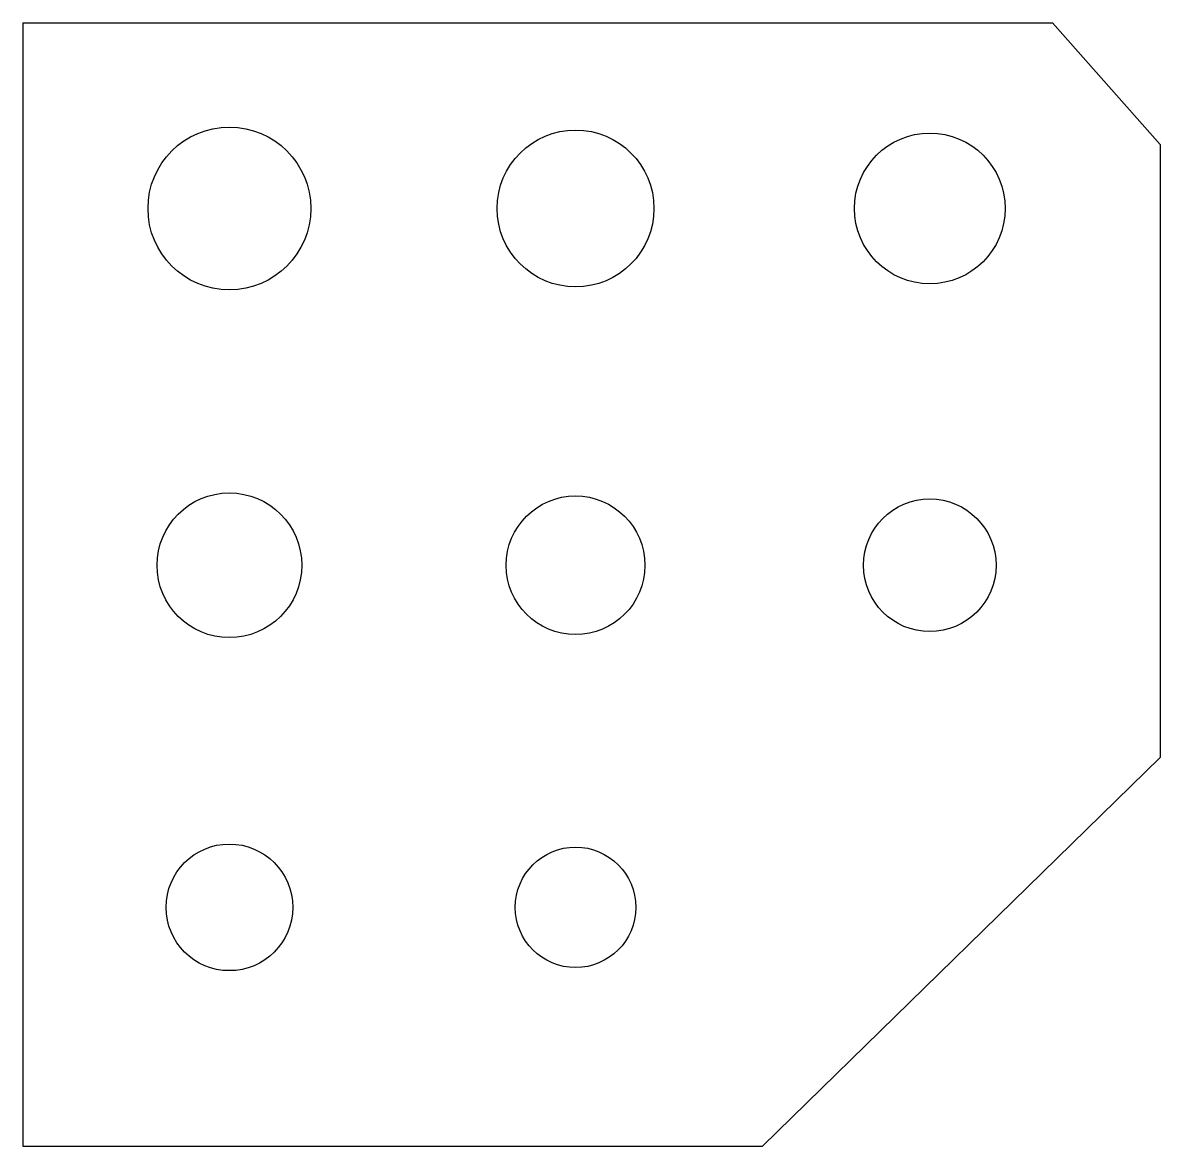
# Model space of a CAD drawing. Extents: x 8.77 to 10.26, y 4.37 to 5.84.
import ezdxf

# ---------------------------------------------------------------- set-up
doc = ezdxf.new("R2010")
doc.units = 0
doc.header["$LTSCALE"] = 0.5
doc.header["$MEASUREMENT"] = 0
doc.layers.add('VISIBLE', color=7, linetype='CONTINUOUS')

msp = doc.modelspace()

# ---------------------------------------------------------------- linework, layer by layer
at = {"layer": 'VISIBLE'}
for p, q in [((8.7706, 5.8392), (8.7706, 4.3718)), ((8.7706, 5.8392), (10.1157, 5.8392)), ((10.1157, 5.8392), (10.2563, 5.6803)), ((10.2563, 5.6803), (10.2563, 4.8794)), ((10.2563, 4.8794), (9.7369, 4.3718)), ((8.7706, 4.3718), (9.7369, 4.3718))]:
    msp.add_line(p, q, dxfattribs=at)
for centre, radius in [((9.0405, 5.5966), 0.1063), ((9.4926, 5.5966), 0.1024), ((9.9553, 5.5966), 0.0984), ((9.0405, 5.1306), 0.0945), ((9.4926, 5.1306), 0.0906), ((9.9553, 5.1306), 0.0866), ((9.0405, 4.6838), 0.0827), ((9.4926, 4.6838), 0.0787)]:
    msp.add_circle(centre, radius, dxfattribs=at)

doc.saveas('drawing.dxf')
